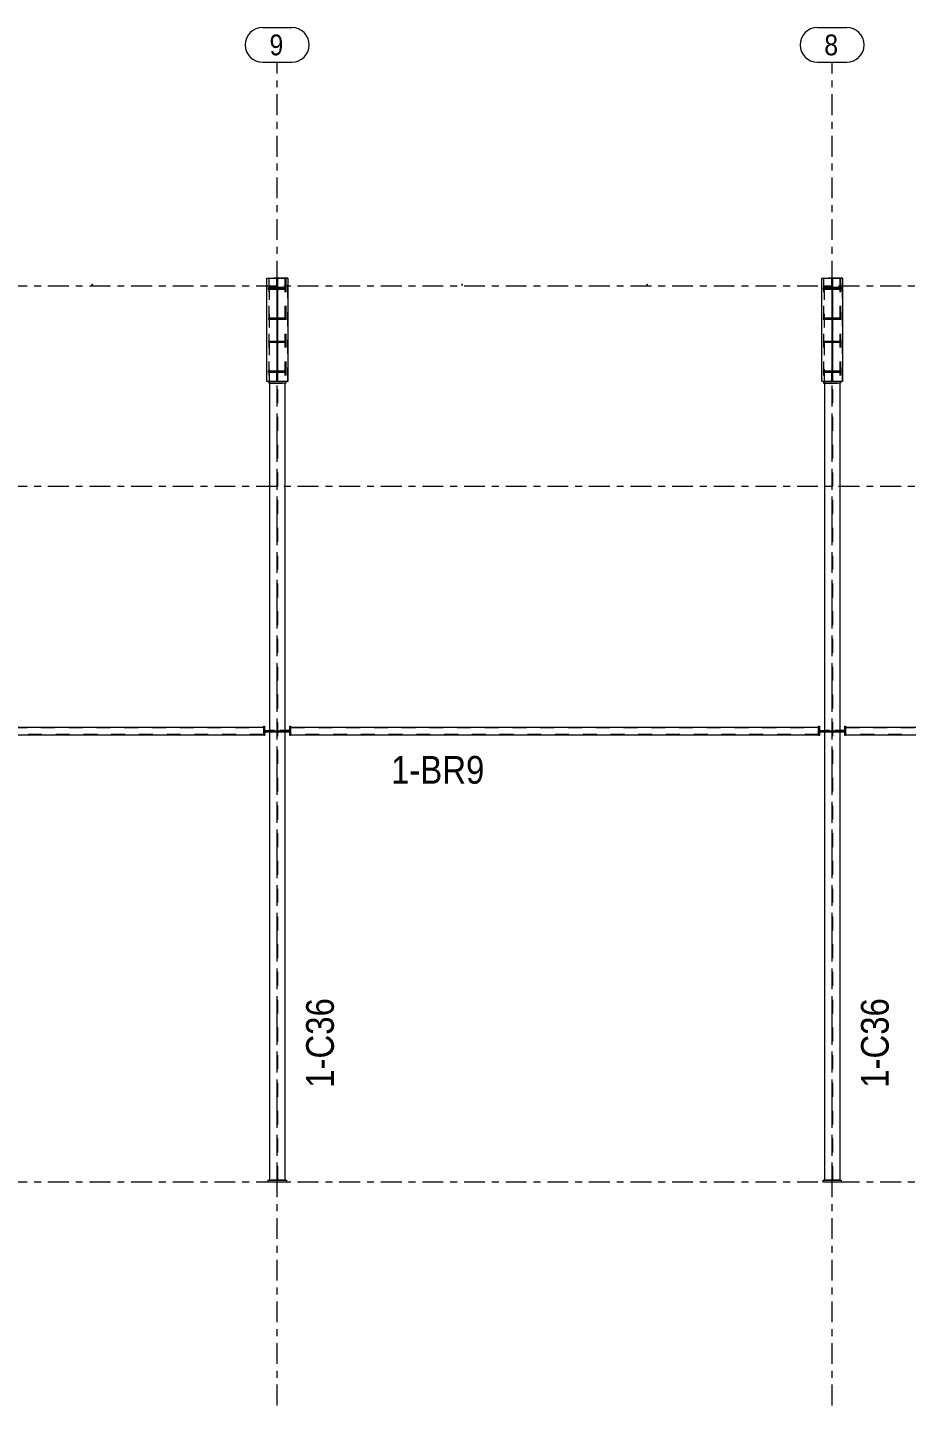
# Model space of a CAD drawing. Header units: millimetres. Extents: x -49 to 1122, y -181 to 639.
# Drawn here: x 227.1 to 353.8, y 208.9 to 407.5 of the extents above; entities that cross this region are included whole.
import ezdxf

# ---------------------------------------------------------------- set-up
doc = ezdxf.new("R2010")
doc.units = ezdxf.units.MM
for name, pattern in [('XKITLINE00', [0]), ('XKITLINE02', [4, 2, -2]), ('XKITLINE03', [6, 3, -1, 1, -1])]:
    doc.linetypes.add(name, pattern=pattern)
for name, color, linetype, lineweight in [('Part', 2, 'Continuous', 0), ('PartMark', 7, 'Continuous', 0), ('S-grid', 1, 'Continuous', 0)]:
    doc.layers.add(name, color=color, linetype=linetype, lineweight=lineweight)
doc.styles.add('ARIAL', font='ARIAL.TTF')

# ---------------------------------------------------------------- blocks, each defined once
blk = doc.blocks.new('*A160')
at = {"layer": 'Part'}
blk.add_hatch(color=3, dxfattribs=at).paths.add_polyline_path([(236.39, 370.47), (236.44, 370.45), (236.46, 370.4), (236.44, 370.35), (236.39, 370.33), (236.34, 370.35), (236.32, 370.4), (236.34, 370.45)], flags=17)
blk = doc.blocks.new('*A191')
at = {"layer": 'Part'}
blk.add_hatch(color=3, dxfattribs=at).paths.add_polyline_path([(263, 357.61), (263, 357.88), (263.11, 357.88), (263.11, 357.61)], flags=17)
blk = doc.blocks.new('*A192')
at = {"layer": 'Part'}
blk.add_hatch(color=3, dxfattribs=at).paths.add_polyline_path([(341.81, 357.88), (341.81, 357.99), (344.31, 357.99), (344.31, 357.88)], flags=17)
blk = doc.blocks.new('*A193')
at = {"layer": 'Part'}
blk.add_hatch(color=3, dxfattribs=at).paths.add_polyline_path([(341.81, 369.73), (341.81, 369.84), (344.31, 369.84), (344.31, 369.73)], flags=17)
blk = doc.blocks.new('*A194')
at = {"layer": 'Part'}
blk.add_hatch(color=3, dxfattribs=at).paths.add_polyline_path([(343.01, 357.99), (343.01, 369.73), (343.1, 369.73), (343.1, 357.99)], flags=17)
blk = doc.blocks.new('*A195')
at = {"layer": 'Part'}
blk.add_hatch(color=3, dxfattribs=at).paths.add_polyline_path([(289.72, 370.47), (289.77, 370.45), (289.79, 370.4), (289.77, 370.35), (289.72, 370.33), (289.68, 370.35), (289.66, 370.4), (289.68, 370.45)], flags=17)
blk = doc.blocks.new('*A196')
at = {"layer": 'Part'}
blk.add_hatch(color=3, dxfattribs=at).paths.add_polyline_path([(316.39, 370.47), (316.44, 370.45), (316.46, 370.4), (316.44, 370.35), (316.39, 370.33), (316.34, 370.35), (316.32, 370.4), (316.34, 370.45)], flags=17)
blk = doc.blocks.new('*A197')
at = {"layer": 'Part'}
blk.add_hatch(color=3, dxfattribs=at).paths.add_polyline_path([(343, 369.84), (343, 371.03), (343.11, 371.03), (343.11, 369.84)], flags=17)
blk = doc.blocks.new('*A198')
at = {"layer": 'Part'}
blk.add_hatch(color=3, dxfattribs=at).paths.add_polyline_path([(342.1, 365.45), (342.1, 365.56), (343.01, 365.56), (343.01, 365.45)], flags=17)
blk = doc.blocks.new('*A199')
at = {"layer": 'Part'}
blk.add_hatch(color=3, dxfattribs=at).paths.add_polyline_path([(342.1, 362.12), (342.1, 362.23), (343.01, 362.23), (343.01, 362.12)], flags=17)
blk = doc.blocks.new('*A200')
at = {"layer": 'Part'}
blk.add_hatch(color=3, dxfattribs=at).paths.add_polyline_path([(343.1, 365.45), (343.1, 365.56), (344.01, 365.56), (344.01, 365.45)], flags=17)
blk = doc.blocks.new('*A201')
at = {"layer": 'Part'}
blk.add_hatch(color=3, dxfattribs=at).paths.add_polyline_path([(343.1, 362.12), (343.1, 362.23), (344.01, 362.23), (344.01, 362.12)], flags=17)
blk = doc.blocks.new('*A202')
at = {"layer": 'Part'}
blk.add_hatch(color=3, dxfattribs=at).paths.add_polyline_path([(343, 357.61), (343, 357.88), (343.11, 357.88), (343.11, 357.61)], flags=17)
blk = doc.blocks.new('*A203')
at = {"layer": 'Part'}
blk.add_hatch(color=3, dxfattribs=at).paths.add_polyline_path([(261.81, 357.88), (261.81, 357.99), (264.31, 357.99), (264.31, 357.88)], flags=17)
blk = doc.blocks.new('*A204')
at = {"layer": 'Part'}
blk.add_hatch(color=3, dxfattribs=at).paths.add_polyline_path([(261.81, 369.73), (261.81, 369.84), (264.31, 369.84), (264.31, 369.73)], flags=17)
blk = doc.blocks.new('*A205')
at = {"layer": 'Part'}
blk.add_hatch(color=3, dxfattribs=at).paths.add_polyline_path([(263.01, 357.99), (263.01, 369.73), (263.1, 369.73), (263.1, 357.99)], flags=17)
blk = doc.blocks.new('*A206')
at = {"layer": 'Part'}
blk.add_hatch(color=3, dxfattribs=at).paths.add_polyline_path([(263, 369.84), (263, 371.03), (263.11, 371.03), (263.11, 369.84)], flags=17)
blk = doc.blocks.new('*A207')
at = {"layer": 'Part'}
blk.add_hatch(color=3, dxfattribs=at).paths.add_polyline_path([(262.1, 365.45), (262.1, 365.56), (263.01, 365.56), (263.01, 365.45)], flags=17)
blk = doc.blocks.new('*A208')
at = {"layer": 'Part'}
blk.add_hatch(color=3, dxfattribs=at).paths.add_polyline_path([(262.1, 362.12), (262.1, 362.23), (263.01, 362.23), (263.01, 362.12)], flags=17)
blk = doc.blocks.new('*A209')
at = {"layer": 'Part'}
blk.add_hatch(color=3, dxfattribs=at).paths.add_polyline_path([(263.1, 365.45), (263.1, 365.56), (264.01, 365.56), (264.01, 365.45)], flags=17)
blk = doc.blocks.new('*A210')
at = {"layer": 'Part'}
blk.add_hatch(color=3, dxfattribs=at).paths.add_polyline_path([(263.1, 362.12), (263.1, 362.23), (264.01, 362.23), (264.01, 362.12)], flags=17)
blk = doc.blocks.new('*A1070')
at = {"layer": 'S-grid', "color": 1, "linetype": 'XKITLINE03', "lineweight": 0}
blk.add_line((-10, 370.25), (1096.06, 370.25), dxfattribs=at)
blk = doc.blocks.new('*A1071')
at = {"layer": 'S-grid', "color": 1, "linetype": 'XKITLINE03', "lineweight": 0}
blk.add_line((-10, 341.36), (1096.06, 341.36), dxfattribs=at)
blk = doc.blocks.new('*A1072')
at = {"layer": 'S-grid', "color": 1, "linetype": 'XKITLINE03', "lineweight": 0}
blk.add_line((-10, 241.08), (1096.06, 241.08), dxfattribs=at)
blk = doc.blocks.new('*A1119')
at = {"layer": 'Part', "color": 2, "linetype": 'XKITLINE00', "lineweight": 0}
for p, q in [((184.99, 306.64), (261.12, 306.64)), ((184.99, 305.53), (261.12, 305.53))]:
    blk.add_line(p, q, dxfattribs=at)
at = {"layer": 'Part', "color": 7, "linetype": 'XKITLINE02', "lineweight": 0}
for p, q in [((184.99, 306.64), (184.99, 305.53)), ((184.99, 306.59), (261.12, 306.59)), ((261.12, 306.64), (261.12, 305.53)), ((261.12, 305.57), (184.99, 305.57))]:
    blk.add_line(p, q, dxfattribs=at)
blk = doc.blocks.new('*A1206')
at = {"layer": 'Part', "color": 2, "linetype": 'XKITLINE00', "lineweight": 0}
for start, end in [(45, 225), (225, 45)]:
    blk.add_arc((236.39, 370.4), 0.0667, start, end, dxfattribs=at)
blk = doc.blocks.new('*A1298')
at = {"layer": 'S-grid', "color": 1, "linetype": 'XKITLINE03', "lineweight": 0}
blk.add_line((343.06, 208.86), (343.06, 402.47), dxfattribs=at)
at = {"layer": 'S-grid', "color": 3, "style": 'ARIAL', "width": 0.85}
blk.add_text('8', height=3, dxfattribs=at).set_placement((341.94, 403.47))
blk = doc.blocks.new('*A1299')
at = {"layer": 'S-grid', "color": 1, "linetype": 'XKITLINE03', "lineweight": 0}
blk.add_line((263.06, 208.86), (263.06, 402.47), dxfattribs=at)
at = {"layer": 'S-grid', "color": 3, "style": 'ARIAL', "width": 0.85}
blk.add_text('9', height=3, dxfattribs=at).set_placement((261.94, 403.47))
blk = doc.blocks.new('*A1300')
at = {"layer": 'Part', "color": 7, "linetype": 'XKITLINE02', "lineweight": 0}
for p, q in [((341.94, 356.23), (341.94, 371.34)), ((341.94, 371.34), (344.17, 371.34)), ((343.01, 371.34), (343.01, 241.31)), ((343.1, 371.34), (343.1, 241.31)), ((344.17, 371.34), (344.17, 356.23)), ((344.17, 241.31), (341.94, 241.31))]:
    blk.add_line(p, q, dxfattribs=at)
at = {"layer": 'Part', "color": 2, "linetype": 'XKITLINE00', "lineweight": 0}
for p, q in [((341.94, 356.23), (341.94, 241.31)), ((344.17, 356.23), (344.17, 241.31))]:
    blk.add_line(p, q, dxfattribs=at)
blk = doc.blocks.new('*A1301')
at = {"layer": 'Part', "color": 7, "linetype": 'XKITLINE02', "lineweight": 0}
for p, q in [((261.94, 356.23), (261.94, 371.34)), ((261.94, 371.34), (264.17, 371.34)), ((263.01, 371.34), (263.01, 241.31)), ((263.1, 371.34), (263.1, 241.31)), ((264.17, 371.34), (264.17, 356.23)), ((264.17, 241.31), (261.94, 241.31))]:
    blk.add_line(p, q, dxfattribs=at)
at = {"layer": 'Part', "color": 2, "linetype": 'XKITLINE00', "lineweight": 0}
for p, q in [((261.94, 356.23), (261.94, 241.31)), ((264.17, 356.23), (264.17, 241.31))]:
    blk.add_line(p, q, dxfattribs=at)
blk = doc.blocks.new('*A1304')
at = {"layer": 'Part', "color": 2, "linetype": 'XKITLINE00', "lineweight": 0}
for p, q in [((344.99, 306.64), (421.12, 306.64)), ((344.99, 305.53), (421.12, 305.53))]:
    blk.add_line(p, q, dxfattribs=at)
at = {"layer": 'Part', "color": 7, "linetype": 'XKITLINE02', "lineweight": 0}
for p, q in [((344.99, 306.64), (344.99, 305.53)), ((344.99, 306.59), (421.12, 306.59)), ((421.12, 306.64), (421.12, 305.53)), ((421.12, 305.57), (344.99, 305.57))]:
    blk.add_line(p, q, dxfattribs=at)
blk = doc.blocks.new('*A1344')
at = {"layer": 'Part', "color": 2, "linetype": 'XKITLINE00', "lineweight": 0}
for p, q in [((261.72, 241.31), (261.72, 241.08)), ((261.72, 241.31), (264.39, 241.31)), ((261.72, 241.08), (264.39, 241.08)), ((264.39, 241.31), (264.39, 241.08))]:
    blk.add_line(p, q, dxfattribs=at)
blk = doc.blocks.new('*A1345')
at = {"layer": 'Part', "color": 2, "linetype": 'XKITLINE00', "lineweight": 0}
for p, q in [((261.94, 306.03), (261.34, 306.03)), ((261.34, 305.92), (261.34, 306.03)), ((261.94, 305.92), (261.34, 305.92))]:
    blk.add_line(p, q, dxfattribs=at)
at = {"layer": 'Part', "color": 7, "linetype": 'XKITLINE02', "lineweight": 0}
for p, q in [((263.01, 306.03), (261.94, 306.03)), ((263.01, 305.92), (261.94, 305.92)), ((262.84, 306.03), (262.84, 305.92)), ((263.01, 306.03), (263.01, 305.92))]:
    blk.add_line(p, q, dxfattribs=at)
blk = doc.blocks.new('*A1346')
at = {"layer": 'Part', "color": 2, "linetype": 'XKITLINE00', "lineweight": 0}
for p, q in [((261.23, 306.03), (261.23, 306.14)), ((261.23, 306.14), (261.94, 306.14)), ((261.34, 306.03), (261.23, 306.03))]:
    blk.add_line(p, q, dxfattribs=at)
at = {"layer": 'Part', "color": 7, "linetype": 'XKITLINE02', "lineweight": 0}
for p, q in [((262.68, 306.03), (261.34, 306.03)), ((262.68, 306.14), (261.94, 306.14)), ((262.68, 306.03), (262.68, 306.14))]:
    blk.add_line(p, q, dxfattribs=at)
blk = doc.blocks.new('*A1347')
at = {"layer": 'Part', "color": 2, "linetype": 'XKITLINE00', "lineweight": 0}
for p, q in [((261.12, 305.42), (261.12, 306.75)), ((261.12, 306.75), (261.23, 306.75)), ((261.23, 306.75), (261.23, 305.42)), ((261.23, 305.42), (261.12, 305.42))]:
    blk.add_line(p, q, dxfattribs=at)
blk = doc.blocks.new('*A1348')
at = {"layer": 'Part', "color": 7, "linetype": 'XKITLINE02', "lineweight": 0}
for p, q in [((263.1, 306.03), (263.1, 305.92)), ((264.17, 306.03), (263.1, 306.03)), ((264.17, 305.92), (263.1, 305.92)), ((263.27, 306.03), (263.27, 305.92))]:
    blk.add_line(p, q, dxfattribs=at)
at = {"layer": 'Part', "color": 2, "linetype": 'XKITLINE00', "lineweight": 0}
for p, q in [((264.77, 306.03), (264.17, 306.03)), ((264.77, 305.92), (264.17, 305.92)), ((264.77, 306.03), (264.77, 305.92))]:
    blk.add_line(p, q, dxfattribs=at)
blk = doc.blocks.new('*A1349')
at = {"layer": 'Part', "color": 7, "linetype": 'XKITLINE02', "lineweight": 0}
for p, q in [((263.43, 306.14), (263.43, 306.03)), ((264.17, 306.14), (263.43, 306.14)), ((264.77, 306.03), (263.43, 306.03))]:
    blk.add_line(p, q, dxfattribs=at)
at = {"layer": 'Part', "color": 2, "linetype": 'XKITLINE00', "lineweight": 0}
for p, q in [((264.88, 306.14), (264.17, 306.14)), ((264.88, 306.03), (264.77, 306.03)), ((264.88, 306.14), (264.88, 306.03))]:
    blk.add_line(p, q, dxfattribs=at)
blk = doc.blocks.new('*A1350')
at = {"layer": 'Part', "color": 2, "linetype": 'XKITLINE00', "lineweight": 0}
for p, q in [((264.88, 305.42), (264.88, 306.75)), ((264.88, 306.75), (264.99, 306.75)), ((264.99, 306.75), (264.99, 305.42)), ((264.99, 305.42), (264.88, 305.42))]:
    blk.add_line(p, q, dxfattribs=at)
blk = doc.blocks.new('*A1351')
at = {"layer": 'Part', "color": 2, "linetype": 'XKITLINE00', "lineweight": 0}
for p, q in [((264.99, 306.64), (341.12, 306.64)), ((264.99, 305.53), (341.12, 305.53))]:
    blk.add_line(p, q, dxfattribs=at)
at = {"layer": 'Part', "color": 7, "linetype": 'XKITLINE02', "lineweight": 0}
for p, q in [((264.99, 306.64), (264.99, 305.53)), ((264.99, 306.59), (341.12, 306.59)), ((341.12, 306.64), (341.12, 305.53)), ((341.12, 305.57), (264.99, 305.57))]:
    blk.add_line(p, q, dxfattribs=at)
blk = doc.blocks.new('*A1352')
at = {"layer": 'Part', "color": 2, "linetype": 'XKITLINE00', "lineweight": 0}
for p, q in [((341.72, 241.31), (341.72, 241.08)), ((341.72, 241.31), (344.39, 241.31)), ((341.72, 241.08), (344.39, 241.08)), ((344.39, 241.31), (344.39, 241.08))]:
    blk.add_line(p, q, dxfattribs=at)
blk = doc.blocks.new('*A1353')
at = {"layer": 'Part', "color": 2, "linetype": 'XKITLINE00', "lineweight": 0}
for p, q in [((341.94, 306.03), (341.34, 306.03)), ((341.34, 305.92), (341.34, 306.03)), ((341.94, 305.92), (341.34, 305.92))]:
    blk.add_line(p, q, dxfattribs=at)
at = {"layer": 'Part', "color": 7, "linetype": 'XKITLINE02', "lineweight": 0}
for p, q in [((343.01, 306.03), (341.94, 306.03)), ((343.01, 305.92), (341.94, 305.92)), ((342.84, 306.03), (342.84, 305.92)), ((343.01, 306.03), (343.01, 305.92))]:
    blk.add_line(p, q, dxfattribs=at)
blk = doc.blocks.new('*A1354')
at = {"layer": 'Part', "color": 2, "linetype": 'XKITLINE00', "lineweight": 0}
for p, q in [((341.23, 306.03), (341.23, 306.14)), ((341.23, 306.14), (341.94, 306.14)), ((341.34, 306.03), (341.23, 306.03))]:
    blk.add_line(p, q, dxfattribs=at)
at = {"layer": 'Part', "color": 7, "linetype": 'XKITLINE02', "lineweight": 0}
for p, q in [((342.68, 306.03), (341.34, 306.03)), ((342.68, 306.14), (341.94, 306.14)), ((342.68, 306.03), (342.68, 306.14))]:
    blk.add_line(p, q, dxfattribs=at)
blk = doc.blocks.new('*A1355')
at = {"layer": 'Part', "color": 2, "linetype": 'XKITLINE00', "lineweight": 0}
for p, q in [((341.12, 305.42), (341.12, 306.75)), ((341.12, 306.75), (341.23, 306.75)), ((341.23, 306.75), (341.23, 305.42)), ((341.23, 305.42), (341.12, 305.42))]:
    blk.add_line(p, q, dxfattribs=at)
blk = doc.blocks.new('*A1356')
at = {"layer": 'Part', "color": 7, "linetype": 'XKITLINE02', "lineweight": 0}
for p, q in [((343.1, 306.03), (343.1, 305.92)), ((344.17, 306.03), (343.1, 306.03)), ((344.17, 305.92), (343.1, 305.92)), ((343.27, 306.03), (343.27, 305.92))]:
    blk.add_line(p, q, dxfattribs=at)
at = {"layer": 'Part', "color": 2, "linetype": 'XKITLINE00', "lineweight": 0}
for p, q in [((344.77, 306.03), (344.17, 306.03)), ((344.77, 305.92), (344.17, 305.92)), ((344.77, 306.03), (344.77, 305.92))]:
    blk.add_line(p, q, dxfattribs=at)
blk = doc.blocks.new('*A1357')
at = {"layer": 'Part', "color": 7, "linetype": 'XKITLINE02', "lineweight": 0}
for p, q in [((343.43, 306.14), (343.43, 306.03)), ((344.17, 306.14), (343.43, 306.14)), ((344.77, 306.03), (343.43, 306.03))]:
    blk.add_line(p, q, dxfattribs=at)
at = {"layer": 'Part', "color": 2, "linetype": 'XKITLINE00', "lineweight": 0}
for p, q in [((344.88, 306.14), (344.17, 306.14)), ((344.88, 306.03), (344.77, 306.03)), ((344.88, 306.14), (344.88, 306.03))]:
    blk.add_line(p, q, dxfattribs=at)
blk = doc.blocks.new('*A1358')
at = {"layer": 'Part', "color": 2, "linetype": 'XKITLINE00', "lineweight": 0}
for p, q in [((344.88, 305.42), (344.88, 306.75)), ((344.88, 306.75), (344.99, 306.75)), ((344.99, 306.75), (344.99, 305.42)), ((344.99, 305.42), (344.88, 305.42))]:
    blk.add_line(p, q, dxfattribs=at)
blk = doc.blocks.new('*A1359')
at = {"layer": 'Part', "color": 2, "linetype": 'XKITLINE00', "lineweight": 0}
for p, q in [((263, 356.45), (263, 357.88)), ((263, 357.88), (263.11, 357.88)), ((263.11, 357.61), (263, 357.61)), ((263.11, 357.88), (263.11, 356.45)), ((263.11, 356.45), (263, 356.45))]:
    blk.add_line(p, q, dxfattribs=at)
at = {"layer": 'Part', "color": 7, "linetype": 'XKITLINE02', "lineweight": 0}
for p, q in [((263, 357.8), (263.11, 357.8)), ((263, 357.62), (263.11, 357.62))]:
    blk.add_line(p, q, dxfattribs=at)
blk = doc.blocks.new('*A1360')
at = {"layer": 'Part', "color": 7, "linetype": 'XKITLINE02', "lineweight": 0}
for p, q in [((263.01, 365.56), (261.83, 365.56)), ((261.83, 365.45), (261.83, 365.56)), ((263.01, 365.45), (261.83, 365.45)), ((262.84, 365.45), (262.84, 365.56)), ((263.01, 365.45), (263.01, 365.56))]:
    blk.add_line(p, q, dxfattribs=at)
blk = doc.blocks.new('*A1361')
at = {"layer": 'Part', "color": 7, "linetype": 'XKITLINE02', "lineweight": 0}
for p, q in [((263.01, 362.23), (261.83, 362.23)), ((261.83, 362.12), (261.83, 362.23)), ((263.01, 362.12), (261.83, 362.12)), ((262.84, 362.12), (262.84, 362.23)), ((263.01, 362.12), (263.01, 362.23))]:
    blk.add_line(p, q, dxfattribs=at)
blk = doc.blocks.new('*A1362')
at = {"layer": 'Part', "color": 7, "linetype": 'XKITLINE02', "lineweight": 0}
for p, q in [((263.1, 365.45), (263.1, 365.56)), ((263.1, 365.56), (264.28, 365.56)), ((264.28, 365.45), (263.1, 365.45)), ((263.27, 365.45), (263.27, 365.56)), ((264.28, 365.56), (264.28, 365.45))]:
    blk.add_line(p, q, dxfattribs=at)
blk = doc.blocks.new('*A1363')
at = {"layer": 'Part', "color": 7, "linetype": 'XKITLINE02', "lineweight": 0}
for p, q in [((263.1, 362.12), (263.1, 362.23)), ((263.1, 362.23), (264.28, 362.23)), ((264.28, 362.12), (263.1, 362.12)), ((263.27, 362.12), (263.27, 362.23)), ((264.28, 362.23), (264.28, 362.12))]:
    blk.add_line(p, q, dxfattribs=at)
blk = doc.blocks.new('*A1364')
at = {"layer": 'Part', "color": 7, "linetype": 'XKITLINE02', "lineweight": 0}
for p, q in [((263, 357.88), (263, 356.45)), ((263, 357.8), (263.11, 357.8)), ((263, 357.62), (263.11, 357.62)), ((263.11, 357.88), (263.11, 356.45)), ((263.11, 356.45), (263, 356.45))]:
    blk.add_line(p, q, dxfattribs=at)
blk = doc.blocks.new('*A1365')
at = {"layer": 'Part', "color": 2, "linetype": 'XKITLINE00', "lineweight": 0}
for p, q in [((341.81, 357.99), (344.31, 357.99)), ((341.81, 357.78), (341.81, 357.99)), ((341.81, 357.88), (344.31, 357.88)), ((343, 357.78), (341.81, 357.78)), ((344.31, 357.78), (343.11, 357.78)), ((344.31, 357.99), (344.31, 357.78))]:
    blk.add_line(p, q, dxfattribs=at)
at = {"layer": 'Part', "color": 7, "linetype": 'XKITLINE02', "lineweight": 0}
for p, q in [((341.81, 357.89), (344.31, 357.89)), ((343.11, 357.78), (343, 357.78))]:
    blk.add_line(p, q, dxfattribs=at)
blk = doc.blocks.new('*A1366')
at = {"layer": 'Part', "color": 2, "linetype": 'XKITLINE00', "lineweight": 0}
for p, q in [((343, 369.98), (341.81, 369.98)), ((341.81, 369.73), (341.81, 369.98)), ((344.31, 369.84), (341.81, 369.84)), ((344.31, 369.73), (341.81, 369.73)), ((344.31, 369.98), (343.11, 369.98)), ((344.31, 369.98), (344.31, 369.73))]:
    blk.add_line(p, q, dxfattribs=at)
at = {"layer": 'Part', "color": 7, "linetype": 'XKITLINE02', "lineweight": 0}
for p, q in [((341.81, 369.87), (344.31, 369.87)), ((343.11, 369.98), (343, 369.98))]:
    blk.add_line(p, q, dxfattribs=at)
blk = doc.blocks.new('*A1367')
at = {"layer": 'Part', "color": 7, "linetype": 'XKITLINE02', "lineweight": 0}
for p, q in [((343.1, 369.87), (343.01, 369.87)), ((343.01, 369.87), (343.01, 369.73)), ((343.1, 369.87), (343.1, 369.73)), ((343.01, 357.99), (343.01, 357.89)), ((343.01, 357.89), (343.1, 357.89)), ((343.1, 357.99), (343.1, 357.89))]:
    blk.add_line(p, q, dxfattribs=at)
at = {"layer": 'Part', "color": 2, "linetype": 'XKITLINE00', "lineweight": 0}
for p, q in [((343.01, 369.73), (343.1, 369.73)), ((343.01, 369.73), (343.01, 357.99)), ((343.1, 369.73), (343.1, 357.99)), ((343.01, 357.99), (343.1, 357.99))]:
    blk.add_line(p, q, dxfattribs=at)
blk = doc.blocks.new('*A1368')
at = {"layer": 'Part', "color": 7, "linetype": 'XKITLINE02', "lineweight": 0}
for p, q in [((343.1, 369.87), (343.01, 369.87)), ((343.01, 369.87), (343.01, 357.89)), ((343.1, 357.89), (343.1, 369.87)), ((343.01, 357.89), (343.1, 357.89))]:
    blk.add_line(p, q, dxfattribs=at)
blk = doc.blocks.new('*A1369')
at = {"layer": 'Part', "color": 7, "linetype": 'XKITLINE02', "lineweight": 0}
for p, q in [((341.81, 357.99), (341.81, 357.78)), ((341.81, 357.89), (344.31, 357.89)), ((341.81, 357.78), (344.31, 357.78)), ((344.31, 357.78), (344.31, 357.99))]:
    blk.add_line(p, q, dxfattribs=at)
blk = doc.blocks.new('*A1370')
at = {"layer": 'Part', "color": 7, "linetype": 'XKITLINE02', "lineweight": 0}
for p, q in [((341.81, 369.98), (341.81, 369.73)), ((344.31, 369.98), (341.81, 369.98)), ((344.31, 369.87), (341.81, 369.87)), ((344.31, 369.73), (344.31, 369.98))]:
    blk.add_line(p, q, dxfattribs=at)
blk = doc.blocks.new('*A1371')
at = {"layer": 'Part', "color": 2, "linetype": 'XKITLINE00', "lineweight": 0}
for start, end in [(45, 225), (225, 45)]:
    blk.add_arc((289.72, 370.4), 0.0667, start, end, dxfattribs=at)
blk = doc.blocks.new('*A1372')
at = {"layer": 'Part', "color": 2, "linetype": 'XKITLINE00', "lineweight": 0}
for start, end in [(45, 225), (225, 45)]:
    blk.add_arc((316.39, 370.4), 0.0667, start, end, dxfattribs=at)
blk = doc.blocks.new('*A1373')
at = {"layer": 'Part', "color": 7, "linetype": 'XKITLINE02', "lineweight": 0}
for p, q in [((341.83, 371.34), (344.28, 371.34)), ((341.83, 371.34), (341.83, 356.45)), ((344.28, 371.34), (344.28, 356.45))]:
    blk.add_line(p, q, dxfattribs=at)
at = {"layer": 'Part', "color": 2, "linetype": 'XKITLINE00', "lineweight": 0}
for p, q in [((341.83, 356.45), (341.83, 356.23)), ((344.28, 356.23), (341.83, 356.23)), ((344.28, 356.45), (344.28, 356.23))]:
    blk.add_line(p, q, dxfattribs=at)
blk = doc.blocks.new('*A1374')
at = {"layer": 'Part', "color": 7, "linetype": 'XKITLINE02', "lineweight": 0}
for p, q in [((341.83, 371.34), (344.28, 371.34)), ((341.83, 371.34), (341.83, 356.23)), ((344.28, 371.34), (344.28, 356.23)), ((341.83, 356.23), (344.28, 356.23))]:
    blk.add_line(p, q, dxfattribs=at)
blk = doc.blocks.new('*A1375')
at = {"layer": 'Part', "color": 2, "linetype": 'XKITLINE00', "lineweight": 0}
for p, q in [((341.56, 356.45), (341.56, 371.34)), ((341.56, 371.34), (344.56, 371.34)), ((344.56, 371.34), (344.56, 356.45)), ((344.56, 356.45), (341.56, 356.45))]:
    blk.add_line(p, q, dxfattribs=at)
blk = doc.blocks.new('*A1376')
at = {"layer": 'Part', "color": 7, "linetype": 'XKITLINE02', "lineweight": 0}
for p, q in [((341.56, 356.45), (341.56, 371.34)), ((344.56, 371.34), (341.56, 371.34)), ((344.56, 356.45), (344.56, 371.34)), ((344.56, 356.45), (341.56, 356.45))]:
    blk.add_line(p, q, dxfattribs=at)
blk = doc.blocks.new('*A1377')
at = {"layer": 'Part', "color": 7, "linetype": 'XKITLINE02', "lineweight": 0}
for p, q in [((343, 371.34), (343, 369.84)), ((343, 371.34), (343.11, 371.34)), ((343, 370.15), (343.11, 370.15)), ((343, 369.96), (343.11, 369.96)), ((343.11, 371.34), (343.11, 369.84))]:
    blk.add_line(p, q, dxfattribs=at)
blk = doc.blocks.new('*A1378')
at = {"layer": 'Part', "color": 2, "linetype": 'XKITLINE00', "lineweight": 0}
for p, q in [((343, 371.34), (343.11, 371.34)), ((343, 369.84), (343, 371.34)), ((343, 371.03), (343.11, 371.03)), ((343.11, 369.84), (343, 369.84)), ((343.11, 371.34), (343.11, 369.84))]:
    blk.add_line(p, q, dxfattribs=at)
at = {"layer": 'Part', "color": 7, "linetype": 'XKITLINE02', "lineweight": 0}
for p, q in [((343, 370.15), (343.11, 370.15)), ((343, 369.96), (343.11, 369.96))]:
    blk.add_line(p, q, dxfattribs=at)
blk = doc.blocks.new('*A1379')
at = {"layer": 'Part', "color": 7, "linetype": 'XKITLINE02', "lineweight": 0}
for p, q in [((343.01, 369.98), (342.01, 369.98)), ((342.01, 369.98), (342.01, 369.87)), ((342.01, 369.87), (343.01, 369.87)), ((342.84, 369.98), (342.84, 369.87)), ((343.01, 369.87), (343.01, 369.98))]:
    blk.add_line(p, q, dxfattribs=at)
blk = doc.blocks.new('*A1380')
at = {"layer": 'Part', "color": 7, "linetype": 'XKITLINE02', "lineweight": 0}
for p, q in [((344.1, 369.98), (343.1, 369.98)), ((343.1, 369.98), (343.1, 369.87)), ((343.1, 369.87), (344.1, 369.87)), ((343.27, 369.98), (343.27, 369.87)), ((344.1, 369.87), (344.1, 369.98))]:
    blk.add_line(p, q, dxfattribs=at)
blk = doc.blocks.new('*A1381')
at = {"layer": 'Part', "color": 7, "linetype": 'XKITLINE02', "lineweight": 0}
for p, q in [((343.01, 357.89), (342.01, 357.89)), ((342.01, 357.89), (342.01, 357.78)), ((342.01, 357.78), (343.01, 357.78)), ((342.84, 357.89), (342.84, 357.78)), ((343.01, 357.78), (343.01, 357.89))]:
    blk.add_line(p, q, dxfattribs=at)
blk = doc.blocks.new('*A1382')
at = {"layer": 'Part', "color": 7, "linetype": 'XKITLINE02', "lineweight": 0}
for p, q in [((344.1, 357.89), (343.1, 357.89)), ((343.1, 357.89), (343.1, 357.78)), ((343.1, 357.78), (344.1, 357.78)), ((343.27, 357.89), (343.27, 357.78)), ((344.1, 357.78), (344.1, 357.89))]:
    blk.add_line(p, q, dxfattribs=at)
blk = doc.blocks.new('*A1383')
at = {"layer": 'Part', "color": 7, "linetype": 'XKITLINE02', "lineweight": 0}
for p, q in [((343.01, 365.56), (342.01, 365.56)), ((342.01, 365.56), (342.01, 365.45)), ((342.01, 365.45), (343.01, 365.45)), ((342.84, 365.56), (342.84, 365.45)), ((343.01, 365.45), (343.01, 365.56))]:
    blk.add_line(p, q, dxfattribs=at)
blk = doc.blocks.new('*A1384')
at = {"layer": 'Part', "color": 7, "linetype": 'XKITLINE02', "lineweight": 0}
for p, q in [((344.1, 365.56), (343.1, 365.56)), ((343.1, 365.56), (343.1, 365.45)), ((343.1, 365.45), (344.1, 365.45)), ((343.27, 365.56), (343.27, 365.45)), ((344.1, 365.45), (344.1, 365.56))]:
    blk.add_line(p, q, dxfattribs=at)
blk = doc.blocks.new('*A1385')
at = {"layer": 'Part', "color": 7, "linetype": 'XKITLINE02', "lineweight": 0}
for p, q in [((343.01, 362.23), (342.01, 362.23)), ((342.01, 362.23), (342.01, 362.12)), ((342.01, 362.12), (343.01, 362.12)), ((342.84, 362.23), (342.84, 362.12)), ((343.01, 362.12), (343.01, 362.23))]:
    blk.add_line(p, q, dxfattribs=at)
blk = doc.blocks.new('*A1386')
at = {"layer": 'Part', "color": 7, "linetype": 'XKITLINE02', "lineweight": 0}
for p, q in [((344.1, 362.23), (343.1, 362.23)), ((343.1, 362.23), (343.1, 362.12)), ((343.1, 362.12), (344.1, 362.12)), ((343.27, 362.23), (343.27, 362.12)), ((344.1, 362.12), (344.1, 362.23))]:
    blk.add_line(p, q, dxfattribs=at)
blk = doc.blocks.new('*A1387')
at = {"layer": 'Part', "color": 2, "linetype": 'XKITLINE00', "lineweight": 0}
for p, q in [((343.01, 365.56), (341.83, 365.56)), ((341.83, 365.56), (341.83, 365.45)), ((343.01, 365.45), (341.83, 365.45)), ((342.1, 365.45), (342.1, 365.56)), ((343.01, 365.56), (343.01, 365.45))]:
    blk.add_line(p, q, dxfattribs=at)
at = {"layer": 'Part', "color": 7, "linetype": 'XKITLINE02', "lineweight": 0}
blk.add_line((342.84, 365.45), (342.84, 365.56), dxfattribs=at)
blk = doc.blocks.new('*A1388')
at = {"layer": 'Part', "color": 2, "linetype": 'XKITLINE00', "lineweight": 0}
for p, q in [((343.01, 362.23), (341.83, 362.23)), ((341.83, 362.23), (341.83, 362.12)), ((343.01, 362.12), (341.83, 362.12)), ((342.1, 362.12), (342.1, 362.23)), ((343.01, 362.23), (343.01, 362.12))]:
    blk.add_line(p, q, dxfattribs=at)
at = {"layer": 'Part', "color": 7, "linetype": 'XKITLINE02', "lineweight": 0}
blk.add_line((342.84, 362.12), (342.84, 362.23), dxfattribs=at)
blk = doc.blocks.new('*A1389')
at = {"layer": 'Part', "color": 2, "linetype": 'XKITLINE00', "lineweight": 0}
for p, q in [((344.28, 365.56), (343.1, 365.56)), ((343.1, 365.56), (343.1, 365.45)), ((344.28, 365.45), (343.1, 365.45)), ((344.01, 365.45), (344.01, 365.56)), ((344.28, 365.56), (344.28, 365.45))]:
    blk.add_line(p, q, dxfattribs=at)
at = {"layer": 'Part', "color": 7, "linetype": 'XKITLINE02', "lineweight": 0}
blk.add_line((343.27, 365.45), (343.27, 365.56), dxfattribs=at)
blk = doc.blocks.new('*A1390')
at = {"layer": 'Part', "color": 2, "linetype": 'XKITLINE00', "lineweight": 0}
for p, q in [((344.28, 362.23), (343.1, 362.23)), ((343.1, 362.23), (343.1, 362.12)), ((344.28, 362.12), (343.1, 362.12)), ((344.01, 362.12), (344.01, 362.23)), ((344.28, 362.23), (344.28, 362.12))]:
    blk.add_line(p, q, dxfattribs=at)
at = {"layer": 'Part', "color": 7, "linetype": 'XKITLINE02', "lineweight": 0}
blk.add_line((343.27, 362.12), (343.27, 362.23), dxfattribs=at)
blk = doc.blocks.new('*A1391')
at = {"layer": 'Part', "color": 2, "linetype": 'XKITLINE00', "lineweight": 0}
for p, q in [((343, 356.45), (343, 357.88)), ((343, 357.88), (343.11, 357.88)), ((343.11, 357.61), (343, 357.61)), ((343.11, 357.88), (343.11, 356.45)), ((343.11, 356.45), (343, 356.45))]:
    blk.add_line(p, q, dxfattribs=at)
at = {"layer": 'Part', "color": 7, "linetype": 'XKITLINE02', "lineweight": 0}
for p, q in [((343, 357.8), (343.11, 357.8)), ((343, 357.62), (343.11, 357.62))]:
    blk.add_line(p, q, dxfattribs=at)
blk = doc.blocks.new('*A1392')
at = {"layer": 'Part', "color": 7, "linetype": 'XKITLINE02', "lineweight": 0}
for p, q in [((343.01, 365.56), (341.83, 365.56)), ((341.83, 365.45), (341.83, 365.56)), ((343.01, 365.45), (341.83, 365.45)), ((342.84, 365.45), (342.84, 365.56)), ((343.01, 365.45), (343.01, 365.56))]:
    blk.add_line(p, q, dxfattribs=at)
blk = doc.blocks.new('*A1393')
at = {"layer": 'Part', "color": 7, "linetype": 'XKITLINE02', "lineweight": 0}
for p, q in [((343.01, 362.23), (341.83, 362.23)), ((341.83, 362.12), (341.83, 362.23)), ((343.01, 362.12), (341.83, 362.12)), ((342.84, 362.12), (342.84, 362.23)), ((343.01, 362.12), (343.01, 362.23))]:
    blk.add_line(p, q, dxfattribs=at)
blk = doc.blocks.new('*A1394')
at = {"layer": 'Part', "color": 7, "linetype": 'XKITLINE02', "lineweight": 0}
for p, q in [((343.1, 365.45), (343.1, 365.56)), ((343.1, 365.56), (344.28, 365.56)), ((344.28, 365.45), (343.1, 365.45)), ((343.27, 365.45), (343.27, 365.56)), ((344.28, 365.56), (344.28, 365.45))]:
    blk.add_line(p, q, dxfattribs=at)
blk = doc.blocks.new('*A1395')
at = {"layer": 'Part', "color": 7, "linetype": 'XKITLINE02', "lineweight": 0}
for p, q in [((343.1, 362.12), (343.1, 362.23)), ((343.1, 362.23), (344.28, 362.23)), ((344.28, 362.12), (343.1, 362.12)), ((343.27, 362.12), (343.27, 362.23)), ((344.28, 362.23), (344.28, 362.12))]:
    blk.add_line(p, q, dxfattribs=at)
blk = doc.blocks.new('*A1396')
at = {"layer": 'Part', "color": 7, "linetype": 'XKITLINE02', "lineweight": 0}
for p, q in [((343, 357.88), (343, 356.45)), ((343, 357.8), (343.11, 357.8)), ((343, 357.62), (343.11, 357.62)), ((343.11, 357.88), (343.11, 356.45)), ((343.11, 356.45), (343, 356.45))]:
    blk.add_line(p, q, dxfattribs=at)
blk = doc.blocks.new('*A1397')
at = {"layer": 'S-grid', "color": 1, "linetype": 'XKITLINE00', "lineweight": 0}
for p, q in [((260.94, 407.47), (265.17, 407.47)), ((260.94, 402.47), (265.17, 402.47))]:
    blk.add_line(p, q, dxfattribs=at)
for centre, start, end in [((260.94, 404.97), 90, 270), ((265.17, 404.97), 270, 90)]:
    blk.add_arc(centre, 2.5, start, end, dxfattribs=at)
blk = doc.blocks.new('*A1398')
at = {"layer": 'Part', "color": 2, "linetype": 'XKITLINE00', "lineweight": 0}
for p, q in [((261.81, 357.99), (264.31, 357.99)), ((261.81, 357.78), (261.81, 357.99)), ((261.81, 357.88), (264.31, 357.88)), ((263, 357.78), (261.81, 357.78)), ((264.31, 357.78), (263.11, 357.78)), ((264.31, 357.99), (264.31, 357.78))]:
    blk.add_line(p, q, dxfattribs=at)
at = {"layer": 'Part', "color": 7, "linetype": 'XKITLINE02', "lineweight": 0}
for p, q in [((261.81, 357.89), (264.31, 357.89)), ((263.11, 357.78), (263, 357.78))]:
    blk.add_line(p, q, dxfattribs=at)
blk = doc.blocks.new('*A1399')
at = {"layer": 'Part', "color": 2, "linetype": 'XKITLINE00', "lineweight": 0}
for p, q in [((263, 369.98), (261.81, 369.98)), ((261.81, 369.73), (261.81, 369.98)), ((264.31, 369.84), (261.81, 369.84)), ((264.31, 369.73), (261.81, 369.73)), ((264.31, 369.98), (263.11, 369.98)), ((264.31, 369.98), (264.31, 369.73))]:
    blk.add_line(p, q, dxfattribs=at)
at = {"layer": 'Part', "color": 7, "linetype": 'XKITLINE02', "lineweight": 0}
for p, q in [((261.81, 369.87), (264.31, 369.87)), ((263.11, 369.98), (263, 369.98))]:
    blk.add_line(p, q, dxfattribs=at)
blk = doc.blocks.new('*A1400')
at = {"layer": 'Part', "color": 7, "linetype": 'XKITLINE02', "lineweight": 0}
for p, q in [((263.1, 369.87), (263.01, 369.87)), ((263.01, 369.87), (263.01, 369.73)), ((263.1, 369.87), (263.1, 369.73)), ((263.01, 357.99), (263.01, 357.89)), ((263.01, 357.89), (263.1, 357.89)), ((263.1, 357.99), (263.1, 357.89))]:
    blk.add_line(p, q, dxfattribs=at)
at = {"layer": 'Part', "color": 2, "linetype": 'XKITLINE00', "lineweight": 0}
for p, q in [((263.01, 369.73), (263.1, 369.73)), ((263.01, 369.73), (263.01, 357.99)), ((263.1, 369.73), (263.1, 357.99)), ((263.01, 357.99), (263.1, 357.99))]:
    blk.add_line(p, q, dxfattribs=at)
blk = doc.blocks.new('*A1401')
at = {"layer": 'Part', "color": 7, "linetype": 'XKITLINE02', "lineweight": 0}
for p, q in [((263.1, 369.87), (263.01, 369.87)), ((263.01, 369.87), (263.01, 357.89)), ((263.1, 357.89), (263.1, 369.87)), ((263.01, 357.89), (263.1, 357.89))]:
    blk.add_line(p, q, dxfattribs=at)
blk = doc.blocks.new('*A1402')
at = {"layer": 'Part', "color": 7, "linetype": 'XKITLINE02', "lineweight": 0}
for p, q in [((261.81, 357.99), (261.81, 357.78)), ((261.81, 357.89), (264.31, 357.89)), ((261.81, 357.78), (264.31, 357.78)), ((264.31, 357.78), (264.31, 357.99))]:
    blk.add_line(p, q, dxfattribs=at)
blk = doc.blocks.new('*A1403')
at = {"layer": 'Part', "color": 7, "linetype": 'XKITLINE02', "lineweight": 0}
for p, q in [((261.81, 369.98), (261.81, 369.73)), ((264.31, 369.98), (261.81, 369.98)), ((264.31, 369.87), (261.81, 369.87)), ((264.31, 369.73), (264.31, 369.98))]:
    blk.add_line(p, q, dxfattribs=at)
blk = doc.blocks.new('*A1404')
at = {"layer": 'Part', "color": 7, "linetype": 'XKITLINE02', "lineweight": 0}
for p, q in [((261.83, 371.34), (264.28, 371.34)), ((261.83, 371.34), (261.83, 356.45)), ((264.28, 371.34), (264.28, 356.45))]:
    blk.add_line(p, q, dxfattribs=at)
at = {"layer": 'Part', "color": 2, "linetype": 'XKITLINE00', "lineweight": 0}
for p, q in [((261.83, 356.45), (261.83, 356.23)), ((264.28, 356.23), (261.83, 356.23)), ((264.28, 356.45), (264.28, 356.23))]:
    blk.add_line(p, q, dxfattribs=at)
blk = doc.blocks.new('*A1405')
at = {"layer": 'Part', "color": 7, "linetype": 'XKITLINE02', "lineweight": 0}
for p, q in [((261.83, 371.34), (264.28, 371.34)), ((261.83, 371.34), (261.83, 356.23)), ((264.28, 371.34), (264.28, 356.23)), ((261.83, 356.23), (264.28, 356.23))]:
    blk.add_line(p, q, dxfattribs=at)
blk = doc.blocks.new('*A1406')
at = {"layer": 'Part', "color": 2, "linetype": 'XKITLINE00', "lineweight": 0}
for p, q in [((261.56, 356.45), (261.56, 371.34)), ((261.56, 371.34), (264.56, 371.34)), ((264.56, 371.34), (264.56, 356.45)), ((264.56, 356.45), (261.56, 356.45))]:
    blk.add_line(p, q, dxfattribs=at)
blk = doc.blocks.new('*A1407')
at = {"layer": 'Part', "color": 7, "linetype": 'XKITLINE02', "lineweight": 0}
for p, q in [((261.56, 356.45), (261.56, 371.34)), ((264.56, 371.34), (261.56, 371.34)), ((264.56, 356.45), (264.56, 371.34)), ((264.56, 356.45), (261.56, 356.45))]:
    blk.add_line(p, q, dxfattribs=at)
blk = doc.blocks.new('*A1408')
at = {"layer": 'Part', "color": 7, "linetype": 'XKITLINE02', "lineweight": 0}
for p, q in [((263, 371.34), (263, 369.84)), ((263, 371.34), (263.11, 371.34)), ((263, 370.15), (263.11, 370.15)), ((263, 369.96), (263.11, 369.96)), ((263.11, 371.34), (263.11, 369.84))]:
    blk.add_line(p, q, dxfattribs=at)
blk = doc.blocks.new('*A1409')
at = {"layer": 'Part', "color": 2, "linetype": 'XKITLINE00', "lineweight": 0}
for p, q in [((263, 371.34), (263.11, 371.34)), ((263, 369.84), (263, 371.34)), ((263, 371.03), (263.11, 371.03)), ((263.11, 369.84), (263, 369.84)), ((263.11, 371.34), (263.11, 369.84))]:
    blk.add_line(p, q, dxfattribs=at)
at = {"layer": 'Part', "color": 7, "linetype": 'XKITLINE02', "lineweight": 0}
for p, q in [((263, 370.15), (263.11, 370.15)), ((263, 369.96), (263.11, 369.96))]:
    blk.add_line(p, q, dxfattribs=at)
blk = doc.blocks.new('*A1410')
at = {"layer": 'Part', "color": 7, "linetype": 'XKITLINE02', "lineweight": 0}
for p, q in [((263.01, 369.98), (262.01, 369.98)), ((262.01, 369.98), (262.01, 369.87)), ((262.01, 369.87), (263.01, 369.87)), ((262.84, 369.98), (262.84, 369.87)), ((263.01, 369.87), (263.01, 369.98))]:
    blk.add_line(p, q, dxfattribs=at)
blk = doc.blocks.new('*A1411')
at = {"layer": 'Part', "color": 7, "linetype": 'XKITLINE02', "lineweight": 0}
for p, q in [((264.1, 369.98), (263.1, 369.98)), ((263.1, 369.98), (263.1, 369.87)), ((263.1, 369.87), (264.1, 369.87)), ((263.27, 369.98), (263.27, 369.87)), ((264.1, 369.87), (264.1, 369.98))]:
    blk.add_line(p, q, dxfattribs=at)
blk = doc.blocks.new('*A1412')
at = {"layer": 'Part', "color": 7, "linetype": 'XKITLINE02', "lineweight": 0}
for p, q in [((263.01, 357.89), (262.01, 357.89)), ((262.01, 357.89), (262.01, 357.78)), ((262.01, 357.78), (263.01, 357.78)), ((262.84, 357.89), (262.84, 357.78)), ((263.01, 357.78), (263.01, 357.89))]:
    blk.add_line(p, q, dxfattribs=at)
blk = doc.blocks.new('*A1413')
at = {"layer": 'Part', "color": 7, "linetype": 'XKITLINE02', "lineweight": 0}
for p, q in [((264.1, 357.89), (263.1, 357.89)), ((263.1, 357.89), (263.1, 357.78)), ((263.1, 357.78), (264.1, 357.78)), ((263.27, 357.89), (263.27, 357.78)), ((264.1, 357.78), (264.1, 357.89))]:
    blk.add_line(p, q, dxfattribs=at)
blk = doc.blocks.new('*A1414')
at = {"layer": 'Part', "color": 7, "linetype": 'XKITLINE02', "lineweight": 0}
for p, q in [((263.01, 365.56), (262.01, 365.56)), ((262.01, 365.56), (262.01, 365.45)), ((262.01, 365.45), (263.01, 365.45)), ((262.84, 365.56), (262.84, 365.45)), ((263.01, 365.45), (263.01, 365.56))]:
    blk.add_line(p, q, dxfattribs=at)
blk = doc.blocks.new('*A1415')
at = {"layer": 'Part', "color": 7, "linetype": 'XKITLINE02', "lineweight": 0}
for p, q in [((264.1, 365.56), (263.1, 365.56)), ((263.1, 365.56), (263.1, 365.45)), ((263.1, 365.45), (264.1, 365.45)), ((263.27, 365.56), (263.27, 365.45)), ((264.1, 365.45), (264.1, 365.56))]:
    blk.add_line(p, q, dxfattribs=at)
blk = doc.blocks.new('*A1416')
at = {"layer": 'Part', "color": 7, "linetype": 'XKITLINE02', "lineweight": 0}
for p, q in [((263.01, 362.23), (262.01, 362.23)), ((262.01, 362.23), (262.01, 362.12)), ((262.01, 362.12), (263.01, 362.12)), ((262.84, 362.23), (262.84, 362.12)), ((263.01, 362.12), (263.01, 362.23))]:
    blk.add_line(p, q, dxfattribs=at)
blk = doc.blocks.new('*A1417')
at = {"layer": 'Part', "color": 7, "linetype": 'XKITLINE02', "lineweight": 0}
for p, q in [((264.1, 362.23), (263.1, 362.23)), ((263.1, 362.23), (263.1, 362.12)), ((263.1, 362.12), (264.1, 362.12)), ((263.27, 362.23), (263.27, 362.12)), ((264.1, 362.12), (264.1, 362.23))]:
    blk.add_line(p, q, dxfattribs=at)
blk = doc.blocks.new('*A1418')
at = {"layer": 'Part', "color": 2, "linetype": 'XKITLINE00', "lineweight": 0}
for p, q in [((263.01, 365.56), (261.83, 365.56)), ((261.83, 365.56), (261.83, 365.45)), ((263.01, 365.45), (261.83, 365.45)), ((262.1, 365.45), (262.1, 365.56)), ((263.01, 365.56), (263.01, 365.45))]:
    blk.add_line(p, q, dxfattribs=at)
at = {"layer": 'Part', "color": 7, "linetype": 'XKITLINE02', "lineweight": 0}
blk.add_line((262.84, 365.45), (262.84, 365.56), dxfattribs=at)
blk = doc.blocks.new('*A1419')
at = {"layer": 'Part', "color": 2, "linetype": 'XKITLINE00', "lineweight": 0}
for p, q in [((263.01, 362.23), (261.83, 362.23)), ((261.83, 362.23), (261.83, 362.12)), ((263.01, 362.12), (261.83, 362.12)), ((262.1, 362.12), (262.1, 362.23)), ((263.01, 362.23), (263.01, 362.12))]:
    blk.add_line(p, q, dxfattribs=at)
at = {"layer": 'Part', "color": 7, "linetype": 'XKITLINE02', "lineweight": 0}
blk.add_line((262.84, 362.12), (262.84, 362.23), dxfattribs=at)
blk = doc.blocks.new('*A1420')
at = {"layer": 'Part', "color": 2, "linetype": 'XKITLINE00', "lineweight": 0}
for p, q in [((264.28, 365.56), (263.1, 365.56)), ((263.1, 365.56), (263.1, 365.45)), ((264.28, 365.45), (263.1, 365.45)), ((264.01, 365.45), (264.01, 365.56)), ((264.28, 365.56), (264.28, 365.45))]:
    blk.add_line(p, q, dxfattribs=at)
at = {"layer": 'Part', "color": 7, "linetype": 'XKITLINE02', "lineweight": 0}
blk.add_line((263.27, 365.45), (263.27, 365.56), dxfattribs=at)
blk = doc.blocks.new('*A1421')
at = {"layer": 'Part', "color": 2, "linetype": 'XKITLINE00', "lineweight": 0}
for p, q in [((264.28, 362.23), (263.1, 362.23)), ((263.1, 362.23), (263.1, 362.12)), ((264.28, 362.12), (263.1, 362.12)), ((264.01, 362.12), (264.01, 362.23)), ((264.28, 362.23), (264.28, 362.12))]:
    blk.add_line(p, q, dxfattribs=at)
at = {"layer": 'Part', "color": 7, "linetype": 'XKITLINE02', "lineweight": 0}
blk.add_line((263.27, 362.12), (263.27, 362.23), dxfattribs=at)
blk = doc.blocks.new('*A1422')
at = {"layer": 'S-grid', "color": 1, "linetype": 'XKITLINE00', "lineweight": 0}
for p, q in [((340.94, 407.47), (345.17, 407.47)), ((340.94, 402.47), (345.17, 402.47))]:
    blk.add_line(p, q, dxfattribs=at)
for centre, start, end in [((340.94, 404.97), 90, 270), ((345.17, 404.97), 270, 90)]:
    blk.add_arc(centre, 2.5, start, end, dxfattribs=at)
blk = doc.blocks.new('*A2682')
at = {"layer": 'PartMark', "color": 3, "style": 'ARIAL', "width": 0.85}
blk.add_text('1-C36', height=4, rotation=90.0002, dxfattribs=at).set_placement((351.22, 254.64))
blk = doc.blocks.new('*A2683')
at = {"layer": 'PartMark', "color": 3, "style": 'ARIAL', "width": 0.85}
blk.add_text('1-C36', height=4, rotation=90.0002, dxfattribs=at).set_placement((271.22, 254.64))
blk = doc.blocks.new('*A2684')
at = {"layer": 'PartMark', "color": 3, "style": 'ARIAL', "width": 0.85}
blk.add_text('1-BR9', height=4, dxfattribs=at).set_placement((279.46, 298.48))

msp = doc.modelspace()

# ---------------------------------------------------------------- block references
at = {"lineweight": 0}
for name in ['*A1397', '*A1422', '*A1299', '*A1298', '*A1070', '*A160', '*A1206', '*A1406', '*A1407', '*A1399', '*A1403', '*A204', '*A1404', '*A1405', '*A1301', '*A1410', '*A1408', '*A1409', '*A206', '*A1400', '*A1401', '*A205', '*A1411', '*A1371', '*A195', '*A196', '*A1372', '*A1375', '*A1376', '*A1366', '*A1370', '*A193', '*A1373', '*A1374', '*A1300', '*A1379', '*A1377', '*A1378', '*A197', '*A1367', '*A1368', '*A194', '*A1380', '*A1360', '*A1418', '*A1414', '*A207', '*A209', '*A1362', '*A1415', '*A1420', '*A1387', '*A1392', '*A1383', '*A198', '*A200', '*A1384', '*A1389', '*A1394', '*A1361', '*A1419', '*A1416', '*A208', '*A210', '*A1363', '*A1417', '*A1421', '*A1388', '*A1393', '*A1385', '*A199', '*A201', '*A1386', '*A1390', '*A1395', '*A203', '*A1398', '*A1402', '*A1412', '*A191', '*A1359', '*A1364', '*A1413', '*A192', '*A1365', '*A1369', '*A1381', '*A202', '*A1391', '*A1396', '*A1382', '*A1071', '*A1119', '*A1347', '*A1346', '*A1345', '*A1348', '*A1349', '*A1350', '*A1351', '*A1355', '*A1354', '*A1353', '*A1356', '*A1357', '*A1358', '*A1304', '*A2684', '*A2683', '*A2682', '*A1072', '*A1344', '*A1352']:
    msp.add_blockref(name, (0, 0), dxfattribs=at)

doc.saveas('drawing.dxf')
